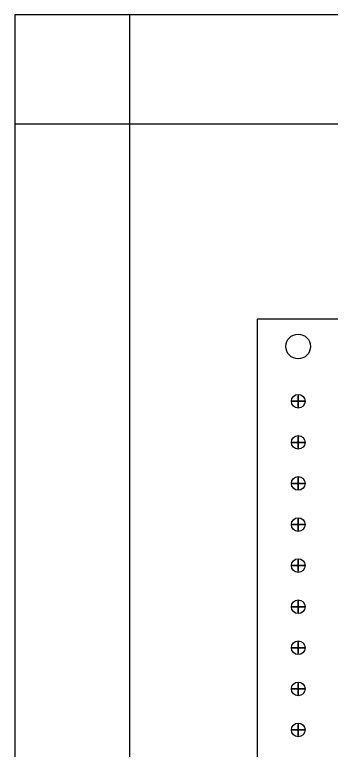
# Model space of a CAD drawing. Header units: feet. Extents: x 1 to 168002, y -59383 to 29717.
# Drawn here: x 108687 to 109444, y -16677 to -14919 of the extents above; entities that cross this region are included whole.
import ezdxf

# ---------------------------------------------------------------- set-up
doc = ezdxf.new("R2010")
doc.units = ezdxf.units.FT
doc.header["$LTSCALE"] = 50
doc.header["$MEASUREMENT"] = 0
doc.layers.get('0').update_dxf_attribs({"linetype": 'CONTINUOUS'})

# ---------------------------------------------------------------- blocks, each defined once
blk = doc.blocks.new('*U68')
for p, q in [((2.5, 0), (-2.5, 0)), ((-2.5, 0), (2.5, 0)), ((0, 2.5), (0, -2)), ((0, -2.5), (0, 2)), ((0, 2), (0, 0))]:
    blk.add_line(p, q)
blk.add_circle((0, 0), 2.5)

msp = doc.modelspace()

# ---------------------------------------------------------------- linework, layer by layer
for p, q in [((108686.6, -14919, 0.1), (108686.6, -18519, 0.1)), ((112613.9, -14919, 0.1), (108686.6, -14919, 0.1)), ((108961.4, -14919, 0.1), (108961.4, -18551.3, 0.1)), ((112357.9, -15180.9, 0.1), (108686.6, -15180.9, 0.1)), ((109790.1, -15646.4, 0.1), (109266.5, -15646.4, 0.1)), ((109266.5, -15646.4, 0.1), (109266.5, -16988.2, 0.1))]:
    msp.add_line(p, q)
msp.add_circle((109364.7, -15711.8, 0.1), 29.5)

# ---------------------------------------------------------------- block references
at = {"color": 0, "linetype": 'ByBlock', "lineweight": -2, "xscale": 6.545454545454545, "yscale": 6.545454545454545, "zscale": 6.545454545454545}
for p in [(109364.7, -15842.7, 0.1), (109364.7, -15940.9, 0.1), (109364.7, -16039.1, 0.1), (109364.7, -16137.3, 0.1), (109364.7, -16235.5, 0.1), (109364.7, -16333.7, 0.1), (109364.7, -16431.8, 0.1), (109364.7, -16530, 0.1), (109364.7, -16628.2, 0.1)]:
    msp.add_blockref('*U68', p, dxfattribs=at)

doc.saveas('drawing.dxf')
